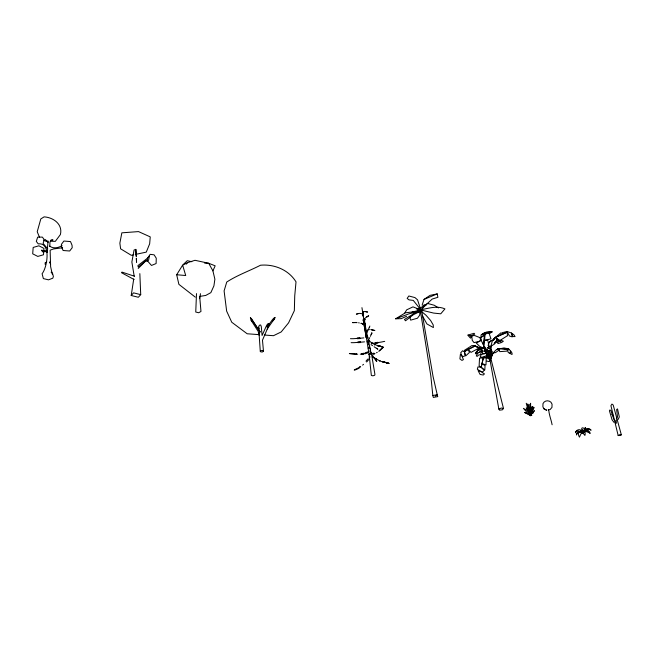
<?xml version="1.0" encoding="UTF-8"?>
<svg xmlns="http://www.w3.org/2000/svg" width="654" height="654" viewBox="0 0 654 654"><rect width="100%" height="100%" fill="white"/><g stroke="black" fill="none" stroke-linecap="round" stroke-linejoin="round"><path stroke-width="0.98" d="M350.454 338.698L353.152 338.698A148.924 117.867 13.1 0 0 357.174 338.42M351.133 342.671L353.839 342.671A149.202 118.333 13.1 0 0 357.861 342.385M486.568 332.951L484.876 332.649L481.916 334.48L485.963 332.338L492.339 331.856L484.876 332.649L484.532 340.342L483.486 346.252L487.255 350.045L490.614 358.801M480.854 350.291L480.903 347.993L484.802 346.98L481.066 349.236L477.796 350.34L475.409 353.765C476.946 350.855 479.431 347.732 483.004 347.666L485.431 349.588C484.81 354.533 494.931 362.807 485.415 351.394L481.704 350.936L480.903 347.993L477.796 350.34L475.81 353.634L476.856 353.74L482.358 350.274L481.712 349.179L477.796 350.34L478.785 349.285L476.226 352.187M356.373 322.586L352.522 322.618L356.397 322.43M419.942 310.037L419.713 315.138L417.448 318.22L410.663 320.141L409.657 316.561M364.769 321.4L364.809 320.852M531.571 414.497L532.896 406.575L531.162 410.205L530.909 413.998M48.004 241.8L47.358 249.051M42.265 251.234L42.224 251.782L46.246 251.602L47.358 252.33L46.949 251.512L47.301 252.607L47.227 250.457M43.72 251.594L43.483 254.774L37.785 256.417L32.7 253.826L33.174 247.441L38.897 245.79L43.957 248.414L43.777 250.801M370.18 351.713L369.96 350.707M364.474 324.883L364.433 325.553L364.54 324.449M362.921 315.808L363.289 313.119A6.597 1.153 -88 0 1 363.542 312.032M196.494 293.605L195.75 312.032L198.693 312.743L200.974 311.459L199.723 296.859M531.449 409.944L532.086 406.494L530.68 408.799M486.887 350.904L486.568 353.315L490.721 356.144L488.595 357.746L480.216 357.027L481.197 354.533L486.568 353.315L491.546 355.817L491.367 352.531L486.887 350.904L492.503 352.081L490.565 348.901L488.301 347.764M365.856 311.705L367.646 312.056L365.905 311.721A6.54 4.112 48.2 0 0 364.654 311.508L362.684 312.097M139.842 273.625L140.716 294.643L138.354 297.259L131.217 295.502L133.727 278.972M584.03 431.902L585.616 429.057A3.998 3.736 43.8 0 1 591.028 430.275A3.94 2.273 -31.7 0 0 586.041 430.357L583.401 432.923L583.818 431.607M369.15 354.795L369.265 354.084L371.603 353.471L371.022 352.514M487.05 350.348L486.568 353.315L482.758 353.528L481.655 350.307M483.069 344.249L484.614 335.183L480.952 336.867L481.091 334.922L484.876 332.649L484.532 340.342L483.069 344.249L480.028 338.085L484.614 335.183M199.609 298.6L200.484 293.687M364.916 319.871L364.997 319.438M366.404 337.268L367.867 337.112L366.322 337.374L369.142 354.73L371.341 375.453L372.919 375.829L374.709 375.265L374.906 374.325L371.513 353.961L371.382 354.599L363.951 319.667L363.223 319.937L366.314 337.677L363.223 319.937L363.951 319.683L363.223 319.92L365.733 317.664A6.597 4.447 -59.6 0 1 366.951 316.773L367.017 316.822M531.383 412.004L531.849 410.581M369.142 354.73L369.265 354.084L370.458 353.7L371.464 354.427L371.897 354.059M358.351 313.519L356.356 314.149L358.417 313.626A6.556 5.518 -43.5 0 1 359.904 313.372L362.61 313.871M582.771 432.613L582.624 433.242L579.722 431.902A4.684 2.493 54.8 0 0 579.477 437.134A4.603 0.76 -65.4 0 1 582.338 431.975L580.662 430.079A3.998 3.605 -86.3 0 0 575.528 432.768A4.079 2.027 17.7 0 1 578.692 431.068L582.575 432.801L582.322 431.959M583.066 432.654L583.147 433.242L583.908 431.607M531.906 412.486L534.073 407.499L532.389 409.567M364.638 323.943L364.818 323.885A6.573 0.752 74.9 0 1 365.136 324.425M376.418 348.206L377.865 349.195L376.393 348.28A148.294 60.291 63.5 0 1 374.072 346.726M422.124 305.14L424.013 299.409L430.095 295.346L437.224 293.899L437.886 297.292L432.171 299.066L422.002 308.557L427.422 303.399L434.24 305.255L438.499 307.911M371.971 329.739L374.881 330.499L371.783 329.935M258.829 330.245L258.616 327.237L259.319 325.267L260.652 324.973L261.298 326.64L262.082 335.469L266.611 325.43L267.78 323.82L268.99 323.55L269.072 324.883M584.218 430.487L585.338 427.52L584.848 429.049A4.562 1.782 52.9 0 0 581.7 428.852L583.417 432.744L584.006 431.338M531.686 413.802L534.408 410.647L532.969 412.739M487.222 350.127L488.979 345.868L487.753 340.162L484.532 340.342L490.99 338.886L489.118 333.393M268.68 325.782L262.483 340.186L263.472 351.239L262.532 351.942L260.938 351.958L260.276 351.28L258.968 332.248M369.248 327.515L369.862 326.052M266.906 327.008L268.99 323.55M359.553 366.919C361.523 368.423 346.424 373.082 359.847 367.295M490.533 358.817L493.091 352.98L495.879 350.119L498.7 348.541L509.188 349.367L512.066 353.07L512.033 354.525L510.21 353.528L510.79 351.075L509.45 353.381L507.864 351.909L508.06 349.162L508.837 348.999L505.305 348.165L504.716 348.721L504.324 347.879L497.097 349.318L498.7 348.541L508.06 349.162L506.76 351.133L499.762 351.639L498.7 348.541L498.888 350.242L495.528 352.596L493.091 352.98L490.729 358.899M370.377 336.344A152.178 34.752 -87.9 0 0 371.284 334.341L371.873 332.927L371.235 334.276M200.042 296.36L205.765 295.436L210.841 292.657L213.915 285.872L214.88 279.217L212.918 270.862L215.158 265.818L208.7 263.268L195.006 260.3L187.518 262.655L182.63 265.14L176.686 274.745L178.885 284.343L195.276 297.129M374.268 358.31C374.84 356.397 379.68 366.502 374.162 358.04M371.864 332.943L371.235 334.398M368.447 347.715L368.186 348.239L368.701 348.476M532.577 413.483L533.329 412.551L531.89 413.181M616.174 423.408L616.452 421.748M267.175 329.085L275.26 317.533L274.443 317.591L272.571 319.479L267.993 325.847M491.726 345.369L490.377 347.707L490.802 356.553L490.598 347.854L488.113 345.484L489.061 342.459L490.664 341.004L494.35 339.434M404.851 312.833L406.698 309.832L412.985 306.865L420.661 309.89L412.151 312.081M46.459 262.418L46.704 262.025L45.11 262.777L45.216 264.461M147.33 258.526L150.183 254.332L154.115 254.831L156.257 258.207L156.118 263.537L151.491 265.459L147.632 261.093L147.33 258.526L149.382 256.172L148.671 259.9L147.632 261.093L145.507 261.208L138.223 268.442M618.177 435.572L620.213 434.452L621.3 434.706L620.826 435.392L618.177 435.572L610.926 405.693L611.956 404.066L613.207 405.039L621.3 434.706M368.962 358.302L369.812 357.084M364.58 326.142L364.638 326.722L365.194 326.011M364.883 319.356L365.096 319.316M365.987 361.18L367.744 359.071M366.649 362.014L369.436 358.825M532.192 413.541L532.544 413.124M490.01 355.147L503.498 408.505L502.378 409.821L499.509 410.164L498.847 409.052L489.151 355.245M356.348 354.378L356.446 353.92L349.367 353.569L356.348 354.378L356.446 353.92M366.502 335.51L366.616 336.221M367.262 336.311L367.147 335.6M369.24 346.399L369.698 345.876L369.306 345.394M489.094 342.81L490.664 341.004L494.383 339.565M186.21 264.151L187.518 262.655M131.217 295.502L133.563 292.861L140.716 294.643M618.153 419.451L619.313 416.917L617.531 408.93L616.632 409.527L617.515 416.876L616.362 418.683M584.177 431.975L583.384 433.242L582.698 432.613M272.358 321.302L274.263 319.324M366.134 337.031L366.085 336.81M379.704 350.707C388.844 342.434 378.511 350.503 379.565 350.814M368.39 342.663L368.088 342.68M481.393 339.679L479.84 341.208L476.243 342.982L479.562 346.293L484.279 348.557L489.257 357.468L484.107 348.566L485.783 347.985M183.349 264.42L187.265 260.709L191.81 261.714M371.954 343.039L372.388 342.884L371.864 343.391M494.473 342.843L497.334 340.154L498.986 340.685M377.595 345.41C392.073 349.44 367.523 343.105 382.263 346.841L377.595 345.41L377.513 345.827M550.022 409.649L551.96 407.401L552.058 404.172L550.954 402.21C548.477 399.921 544.43 400.428 542.984 403.624L542.902 406.853L543.989 408.824L546.654 410.246L543.989 408.824M383.097 361.768C401.188 366.82 370.646 358.433 388.95 363.42L383.097 361.768L383.007 362.193M378.715 351.272L379.443 350.634M134.61 276.274L121.914 272.089L121.48 272.693L134.045 279.503M146.447 260.12L138.239 267.004L137.896 265.614L146.815 258.714M362.602 365.128L363.542 364.335M490.704 360.084L488.914 361.556L486.813 361.065M363.943 320.133L361.94 307.65M260.276 351.28L261.216 350.577L262.818 350.56L263.472 351.239M435.253 396.054L437.207 394.714L437.673 396.618L433.316 397.403L432.825 395.498L430.831 375.944L420.228 309.873M499.811 340.947L494.081 343.35L497.334 340.154L496.795 340.219L500.057 340.293L500.711 341.715L499.811 340.947L497.678 342.394L497.907 343.603L501.602 342.483L503.351 341.224L501.152 340.276L500.711 341.715L496.795 340.219L497.392 339.361L495.683 337.268L493.517 339.091L500.923 332.829L503 333.834L507.774 331.733L511.379 333.009L512.998 336.573L515.058 336.581L513.815 334.66L511.379 333.009L512.262 336.9L509.466 336.025L507.005 331.472L502.468 332.616L503 333.834L495.683 337.268L492.388 340.799L490.925 346.08L490.386 354.779L490.925 346.08L494.285 344.233L497.326 339.336L496.198 338.649M46.409 250.956L47.072 250.515M366.886 316.732L368.627 315.8M366.984 316.847L368.635 315.817M406.616 316.291L401.213 318.661L395.67 318.8L405.357 312.808L421.045 310.944L413.434 314.68L405.537 320.779L404.45 319.487L414.824 313.021L420.963 310.863M359.7 367.107L360.673 366.51M467.357 349.759L464.275 351.648L462.591 350.773L460.669 352.833L463.424 359.626L461.945 360.403L459.909 358.907L460.391 354.378L462.762 356.667L465.051 355.858L464.422 350.34L471.935 345.574L475.262 345.843L480.461 348.754M366.322 330.842L366.853 330.523M584.423 430.945L584.929 430.651A2.616 2.567 17.3 0 1 588.396 431.967A2.616 1.586 -7.7 0 0 584.48 431.624M376.491 352.751L377.244 352.326M368.504 342.614L369.003 342.631L368.578 343.154M259.221 335.371L258.559 332.69M468.125 349.293L475.262 345.843L478.703 348.222L471.019 352.4L468.125 349.293L469.441 352.473L465.754 355.833L464.275 351.648L475.262 345.843L474.125 345.843L481.687 348.394M437.224 293.899L424.013 299.409M367.605 352.457L368.766 351.95M498.847 409.052L501.316 408.022L503.498 408.505M611.776 414.301L612.577 414.481L613.665 417.039M367.017 337.881L367.842 337.219L367 337.807M395.67 318.8L409.085 313.773L421.045 310.944L418.241 311.721M530.402 415.29L530.075 415.503M136.236 256.27L135.828 249.378L134.07 250.008L131.863 262.001L134.168 276.053M530.713 415.339L530.41 415.445M365.185 353.806L367.597 352.964M365.275 352.768L367.622 351.95M416.802 309.105L419.222 308.271M47.243 249.133L47.791 248.945L43.082 243.386L44.259 239.568L42.33 237.091L37.654 237.165L36.305 241.432L38.259 243.893C51.502 242.16 47.235 267.6 42.093 273.707L43.352 278.588L48.486 279.847L52.81 278.187L53.375 276.487L52.516 273.266L51.11 272.178M367.924 330.025L368.472 329.853M374.227 353.626L374.987 353.405M364.016 353.601L365.226 353.283M420.44 309.857C428.452 308.394 437.093 305.353 444.941 308.901L440.739 313.814L433.569 313.07L421.38 310.086M133.285 254.88L131.291 255.305L120.606 248.806L119.862 243.133L121.848 232.832L138.509 231.59L150.248 236.887L149.66 243.811L146.267 252.133L135.28 254.455M432.825 395.498L437.207 394.714M361.36 354.231L363.837 353.789M361.482 354.435L363.984 353.986M375.322 343.325L378.02 342.851M361.58 353.651L364.041 353.217M361.695 353.855L364.188 353.413M384.699 341.355L382.018 341.919A149.006 120.573 -18.9 0 1 377.979 342.582M375.363 343.195L378.037 342.745M372.502 353.413L374.006 353.176M372.903 354.329L374.448 354.084M375.257 342.647L377.947 342.304M483.985 357.852L486.617 357.525L489.887 359.569M360.264 354.166L361.531 354.043M357.852 342.107L360.509 341.862M357.158 338.143L359.814 337.897M357.918 342.255L360.599 342.042M357.223 338.29L359.904 338.077M484.107 348.566L483.78 342.197M369.575 329.641L370.131 329.608M357.19 338.698L359.863 338.584M357.877 342.663L360.558 342.549M531.735 415.315L531.301 415.552L531.702 415.38M45.976 250.744L41.431 250.229L42.306 250.678M48.331 241.171L45.339 241.089L43.72 240.034M50.333 241.22L55.32 241.359L60.389 234.565C62.98 224.297 53.407 217.422 44.112 216.866L40.801 218.943L37.221 231.761L39.453 237.157M204.669 263.153L208.7 263.268L212.918 270.862M356.397 322.618L357.117 322.643M584.431 431.828L584.668 431.844A3.188 1.038 -78.3 0 1 584.938 435.351L582.526 432.678M356.397 354.149L357.697 354.215M51.094 239.863L53.048 239.985L50.677 240.688L49.941 242.307L49.827 246.46L49.63 246.084C53.08 248.986 58.549 247.866 62.032 245.634L61.492 246.345L61.394 244.359L63.904 241.04L70.501 241.571L72.03 245.201L72.21 247.719L69.667 251.005L63.095 250.498L61.86 247.653L62.62 247.76L53.497 248.945L50.129 250.18L50.62 266.709L52.353 274.288M259.319 334.66L247.171 333.769L231.761 322.25L226.652 311.132L224.101 290.891L226.75 282.038C237.304 275.154 249.338 270.952 260.529 265.222C274.222 263.971 288.594 269.775 296.017 281.858L294.741 295.812L294.341 310.658L288.586 322.839L281.195 331.938L273.486 335.698L264.38 335.028M176.686 274.745L185.72 275.522L182.63 265.14M258.273 332.829L258.878 332.927M418.846 309.718L420.62 310.045M358.58 322.798L359.308 322.937M371.259 329.69L371.824 329.796M377.554 345.623L373.05 343.71M369.902 356.724L369.33 356.561L369.723 357.444M416.459 308.508L418.135 309.064M360.787 323.329L361.523 323.591M363.003 324.221L363.747 324.588M487.541 347.388L490.933 349.449L488.808 350.797L485.636 350.258L484.655 348.533M372.126 343.137L369.338 341.053M372.805 356.953L379.696 360.877A25.653 17.069 51.7 0 0 383.048 361.981M615.831 421.438L613.787 419.05L610.852 410.393L609.814 410.025L609.438 410.818L612.038 419.721L613.959 422.337M527.132 408.57L526.249 407.9L527.811 410.892M365.905 330.785L366.109 331.439L365.406 331.39M259.785 331.504L260.292 332.044L250.376 317.623L251.161 320.386L259.303 333.18M251.161 320.386L252.06 321.106M362.659 313.732L362.668 314.092M528.677 414.644L524.533 412.461L528.677 413.998M45.249 239.503L48.159 242.381M528.187 409.813L527.402 409.028L530.026 414.914M528.195 409.829L530.476 413.761M419.566 308.23L413.254 300.399L409.044 299.884L407.164 298.42L408.815 295.968L414.955 297.595L417.538 299.834L420.228 307.985M484.565 350.503L488.317 356.087L484.352 350.732M373.9 357.517L374.35 358.122M529.356 415.004L523.413 408.366L527.296 410.581L529.29 413.099M369.387 327.466L369.338 327.401A151.646 34.335 -87.9 0 1 368.398 329.469M259.033 330.638L251.242 318.285M372.502 355.302L372.976 356.103M367.229 341.413L367.213 341.968M368.439 340.284L368.431 340.955L367.883 340.554M369.755 347.675L370.278 348.901M420.8 312.072L420.064 310.298L426.032 315.269L430.618 320.493L433.226 324.956L433.365 327.564L426.923 323.943L422.288 315.612M528.955 413.508L529.536 414.938M258.616 327.237L259.262 328.937M528.252 410.696L526.241 403.256L529.601 410.23M616.321 419.876L616.493 420.481M529.748 409.796L527.745 403.959L528.784 408.717M437.673 396.618L433.054 376.483L421.446 309.244M548.755 409.772C549.098 415.135 551.159 419.615 552.115 424.765M529.969 411.668L530.083 412.183M530.198 412.609L530.075 404.18L531.244 414.195M615.43 422.476L615.577 423.342M530.083 411.775L530.165 412.273M368.529 344.257L368.603 344.699M368.251 342.516L368.357 343.162M529.936 410.36L530.582 403.281L530.631 408.709M364.801 324.76L364.85 325.545M135.828 249.378L136.22 256.343M136.334 258.33L136.563 262.311L136.351 258.281M488.808 351.026L490.165 358.049M364.744 322.626L364.752 323.305M363.82 337.889A148.262 117.377 13.1 0 1 359.839 338.241M369.772 337.619A151.475 34.597 -87.9 0 1 368.864 339.442M364.523 341.854A148.54 117.843 13.1 0 1 360.534 342.206M372.543 345.655A147.624 60.037 63.5 0 1 371.014 344.544M367.801 330.761A150.951 34.188 -87.9 0 1 366.894 332.592M375.29 342.99A148.344 120.074 -18.9 0 1 371.259 343.522M585.984 430.234A4.112 3.597 -86.3 0 1 590.153 433.479A4.194 1.97 20.6 0 0 584.553 431.558M583.188 431.591L583.123 432.711L580.531 430.561L581.063 431.256A2.583 1.194 -80.7 0 1 583.008 430.651L583.188 431.591M362.529 312.048L362.529 312.048M486.233 357.656L485.996 364.907L481.941 363.591L483.469 357.452L486.944 357.149L486.666 355.506L481.745 357.73L486.233 357.656M486.666 355.506L489.764 358.122L486.666 355.506M479.521 358.318L479.12 365.807L484.794 370.041L485.055 365.676L481.941 363.591L481.213 367.254L484.205 370.336L482.701 371.881L478.082 370.638L480.101 374.448L483.29 375.02L484.434 373.892L477.322 369.257L477.951 366.894L481.213 367.254L483.469 357.452L479.521 358.318M361.572 323.289L363.011 324.319L361.572 323.289M530.247 415.568C529.781 416.034 531.947 415.274 530.247 415.568M366.387 337.219L366.51 338.012L366.387 337.219M583.621 430.406L583.834 432.457L585.011 430.561A2.583 0.891 -56.9 0 1 586.769 430.307A2.624 1.864 55.9 0 0 583.826 430.013L583.621 430.406M375.102 344.454L374.644 344.879L375.102 344.454M379.533 360.812L379.925 360.673L379.533 360.812M376.099 359.095L376.164 359.553L376.532 358.948L376.099 359.095M369.126 340.922L369.199 341.511L369.673 340.734L369.126 340.922M372.608 356.814L372.649 357.411L373.148 356.634L372.608 356.814M480.943 338.028L479.84 341.208L474.027 342.598L472.262 340.391L471.755 336.287L468.387 334.954L474.15 333.278L474.706 334.12L471.035 335.845L474.616 335.535L480.943 338.028M481.679 351.37L480.445 354.623L478.442 355.122L477.494 356.258L476.308 356.029L477.821 352.833L481.679 351.37M530.958 415.077L531.555 415.184L530.958 415.077M423.735 306.44L421.47 310.446L419.239 309.604L418.315 310.323L424.266 304.748L426.621 304.494L423.735 306.44M366.109 333.409L366.469 334.112L366.109 333.409M365.177 323.215L365.046 324.932L365.177 323.215M471.755 336.287L470.488 338.167L467.692 335.069L471.755 336.287M485.963 332.338L483.241 335.028L487.132 333.417L490.148 333.254L491.571 332.068L485.963 332.338M362.798 315.661L363.207 315.841L362.798 315.661M507.455 335.698L499.721 340.636L495.683 337.268L507.234 332.33L507.455 335.698M367.646 330.156L366.575 330.654L367.646 330.156M548.886 409.666L548.314 409.886L548.886 409.666M580.711 432.269L580.049 432.319A3.262 1.954 -24.6 0 0 576.476 434.967A3.311 3.156 36.1 0 1 580.073 431.558L582.469 433.152L580.711 432.269M366.289 335.616L366.289 335.616M50.342 263.333L49.786 261.894L50.62 264.2L50.342 263.333"/></g></svg>
